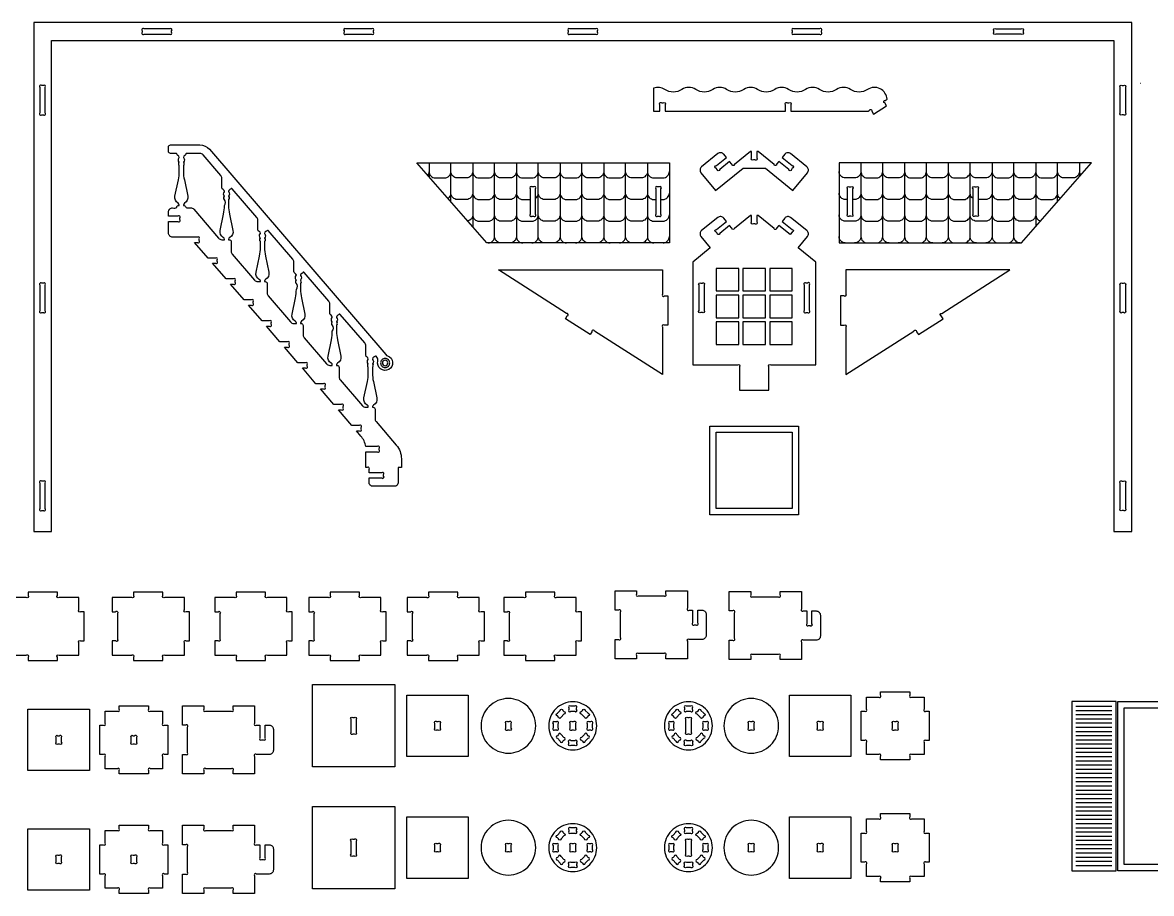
# Model space of a CAD drawing. Extents: x 4982 to 16003, y -2148 to 3908.
# Drawn here: x 7847 to 10435, y -2132 to -136 of the extents above; entities that cross this region are included whole.
import ezdxf

# ---------------------------------------------------------------- set-up
doc = ezdxf.new("R2010")
doc.units = 0
doc.header["$MEASUREMENT"] = 0
doc.layers.add('LAYER_1', color=18, linetype='CONTINUOUS')

msp = doc.modelspace()

# ---------------------------------------------------------------- linework, layer by layer
at = {"layer": 'LAYER_1'}
for points in [[(10389.9, -136.1), (7872.3, -136.1), (7872.3, -1302.5), (7913.1, -1302.5), (7913.1, -176.9), (10349.1, -176.9), (10349.1, -1302.5), (10389.9, -1302.5)], [(8911.5, -640.9), (8751, -457.6), (9329.7, -457.6), (9329.7, -640.9)], [(10137, -640.9), (10297.5, -457.6), (9718.8, -457.6), (9718.8, -640.9)], [(9436.9, -751.3), (9488.7, -751.3), (9488.7, -699.5), (9436.9, -699.5)], [(9498.3, -751.3), (9550.2, -751.3), (9550.2, -699.5), (9498.3, -699.5)], [(9559.8, -751.3), (9611.6, -751.3), (9611.6, -699.5), (9559.8, -699.5)], [(9436.9, -812.7), (9488.7, -812.7), (9488.7, -760.9), (9436.9, -760.9)], [(9498.3, -812.7), (9550.2, -812.7), (9550.2, -760.9), (9498.3, -760.9)], [(9559.8, -812.7), (9611.6, -812.7), (9611.6, -760.9), (9559.8, -760.9)], [(9436.9, -874.2), (9488.7, -874.2), (9488.7, -822.3), (9436.9, -822.3)], [(9498.3, -874.2), (9550.2, -874.2), (9550.2, -822.3), (9498.3, -822.3)], [(9559.8, -874.2), (9611.6, -874.2), (9611.6, -822.3), (9559.8, -822.3)], [(9422.5, -1060.8), (9626, -1060.8), (9626, -1264.3), (9422.5, -1264.3)], [(9436.9, -1075.2), (9611.6, -1075.2), (9611.6, -1249.9), (9436.9, -1249.9)], [(8511.5, -1842.3), (8511.5, -1653.6), (8700.2, -1653.6), (8700.2, -1842.3)], [(8727.5, -1818.3), (8727.5, -1677.6), (8868.2, -1677.6), (8868.2, -1818.3)], [(9605, -1818.3), (9605, -1677.6), (9745.7, -1677.6), (9745.7, -1818.3)], [(10354.1, -1692.3), (10252.3, -1692.3), (10252.3, -2080.1), (10354.1, -2080.1)], [(10561.4, -1692.3), (10561.4, -2080.1), (10357.9, -2080.1), (10357.9, -1692.3)], [(10372.3, -1706.7), (10547, -1706.7), (10547, -2065.7), (10372.3, -2065.7)], [(7859.2, -1850.5), (7859.2, -1709.8), (7999.9, -1709.8), (7999.9, -1850.5)], [(8511.5, -2121.5), (8511.5, -1932.8), (8700.2, -1932.8), (8700.2, -2121.5)], [(8727.5, -2097.5), (8727.5, -1956.8), (8868.2, -1956.8), (8868.2, -2097.5)], [(9605, -2097.5), (9605, -1956.8), (9745.7, -1956.8), (9745.7, -2097.5)], [(7859.2, -2124.4), (7859.2, -1983.7), (7999.9, -1983.7), (7999.9, -2124.4)]]:
    msp.add_lwpolyline(points, close=True, dxfattribs=at)
for points in [[(8125.5, -162.5), (8184.3, -162.5, 1), (8188.5, -158.3), (8188.5, -154.8, 1), (8184.3, -150.5), (8125.5, -150.5, 1), (8121.3, -154.8), (8121.3, -158.3, 1)], [(8588.1, -162.5), (8646.9, -162.5, 1), (8651.1, -158.3), (8651.1, -154.8, 1), (8646.9, -150.5), (8588.1, -150.5, 1), (8583.9, -154.8), (8583.9, -158.3, 1)], [(9101.7, -162.5), (9160.5, -162.5, 1), (9164.7, -158.3), (9164.7, -154.8, 1), (9160.5, -150.5), (9101.7, -150.5, 1), (9097.5, -154.8), (9097.5, -158.3, 1)], [(9674.1, -150.5), (9615.3, -150.5, 1), (9611.1, -154.8), (9611.1, -158.3, 1), (9615.3, -162.5), (9674.1, -162.5, 1), (9678.3, -158.3), (9678.3, -154.8, 1)], [(10077.9, -150.5), (10136.7, -150.5, -1), (10140.9, -154.8), (10140.9, -158.3, -1), (10136.7, -162.5), (10077.9, -162.5, -1), (10073.7, -158.3), (10073.7, -154.8, -1)], [(7886.7, -284.4), (7886.7, -343.1, 1), (7890.9, -347.3), (7894.5, -347.3, 1), (7898.7, -343.1), (7898.7, -284.4, 1), (7894.5, -280.1), (7890.9, -280.1, 1)], [(10375.5, -284.4), (10375.5, -343.1, -1), (10371.3, -347.3), (10367.7, -347.3, -1), (10363.5, -343.1), (10363.5, -284.4, -1), (10367.7, -280.1), (10371.3, -280.1, -1)], [(9596, -339.5), (9596, -324.6, -1), (9600.3, -320.3), (9603.8, -320.3, -1), (9608, -324.6), (9608, -339.5), (9785.5, -339.5), (9788, -337.9, -1), (9793.9, -339.2), (9798.1, -345.8), (9827.8, -326.8), (9823.6, -320.3, -1), (9824.9, -314.4), (9828.8, -311.9, 0.579603), (9784.1, -289.5, -0.300981), (9745, -289.5, 0.300981), (9713.2, -289.5, -0.300981), (9674, -289.5, 0.300981), (9642.2, -289.5, -0.300981), (9603, -289.5, 0.300981), (9571.2, -289.5, -0.300981), (9532.1, -289.5, 0.300981), (9500.3, -289.5, -0.300981), (9461.1, -289.5, 0.300981), (9429.3, -289.5, -0.300981), (9390.2, -289.5, 0.300981), (9358.4, -289.5, -0.300981), (9319.2, -289.5, 0.236244), (9293.6, -286.4), (9293.6, -339.5), (9308, -339.5), (9308, -324.6, -1), (9312.3, -320.3), (9315.8, -320.3, -1), (9320, -324.6), (9320, -339.5)], [(8634.1, -1119.8), (8659.9, -1119.8, 1), (8664.1, -1115.5), (8664.1, -1112, 1), (8659.9, -1107.8), (8633.5, -1107.8, 0.140614), (8622.5, -1083.7), (8612.2, -1071.8), (8618.7, -1071.8, 1), (8622.9, -1067.5), (8622.9, -1064, 1), (8618.7, -1059.8), (8601.9, -1059.8), (8571, -1023.8), (8577.4, -1023.8, 1), (8581.7, -1019.5), (8581.7, -1016, 1), (8577.4, -1011.8), (8560.7, -1011.8), (8529.8, -975.8), (8536.2, -975.8, 1), (8540.4, -971.5), (8540.4, -968, 1), (8536.2, -963.8), (8519.5, -963.8), (8488.5, -927.8), (8495, -927.8, 1), (8499.2, -923.5), (8499.2, -920, 1), (8495, -915.8), (8478.2, -915.8), (8447.3, -879.8), (8453.7, -879.8, 1), (8458, -875.5), (8458, -872, 1), (8453.7, -867.8), (8437, -867.8), (8406.1, -831.8), (8412.5, -831.8, 1), (8416.7, -827.5), (8416.7, -824, 1), (8412.5, -819.8), (8395.8, -819.8), (8364.8, -783.8), (8371.2, -783.8, 1), (8375.5, -779.5), (8375.5, -776, 1), (8371.2, -771.8), (8354.5, -771.8), (8323.6, -735.8), (8330, -735.8, 1), (8334.3, -731.5), (8334.3, -728, 1), (8330, -723.8), (8313.3, -723.8), (8282.4, -687.8), (8288.8, -687.8, 1), (8293, -683.5), (8293, -680, 1), (8288.8, -675.8), (8272, -675.8), (8241.1, -639.8), (8247.5, -639.8, 1), (8251.8, -635.5), (8251.8, -632, 1), (8247.5, -627.8), (8190.9, -627.8, -0.414214), (8181.3, -618.2), (8181.3, -591.8), (8203.1, -591.8, 1), (8207.3, -587.5), (8207.3, -584, 1), (8203.1, -579.8), (8181.3, -579.8), (8181.3, -570.2, -0.414214), (8190.9, -560.6, 0.352171), (8200.2, -559.1, -0.352171), (8204.9, -555.3), (8206, -555.3), (8206, -554.5, 0.272519), (8203.5, -550.3, -0.328849), (8196.2, -534.1), (8204, -496.8, 0.051698), (8206, -477.1), (8206, -463.3, 0.366837), (8205.6, -462.9, -0.600564), (8205, -461.1, 0.39765), (8205, -460.4, -0.39765), (8205, -459, 0.39765), (8205, -458.3, -0.594353), (8205.6, -456.6, 0.584261), (8205.9, -455.8, -0.375636), (8205.8, -445.6, 0.187098), (8206, -445, 0.294683), (8203.1, -440.7, -0.244569), (8200.2, -437.3, 0.352171), (8198.3, -435.8), (8186.1, -435.8, -0.414214), (8181.3, -431), (8181.3, -421.4, -0.414214), (8186.1, -416.6), (8253.4, -416.6, -0.21865), (8275.2, -426.6), (8679.4, -897.1, 0.134714), (8683.6, -899.9, -0.655406), (8686.3, -931.4, -0.655406), (8661.4, -911.9, 0.245805), (8659.4, -903.2), (8657.4, -900.9, 0.507332), (8654.3, -901.1, -0.156752), (8652, -903, 0.294683), (8649.1, -907.3, 0.187098), (8649.3, -908, -0.375636), (8649.2, -918.2, 0.584261), (8649.5, -919, -0.594353), (8650.1, -920.7, 0.39765), (8650.1, -921.4, -0.39765), (8650.1, -922.8, 0.39765), (8650.1, -923.5, -0.600564), (8649.5, -925.2, 0.366837), (8649.1, -925.7), (8649.1, -939.5, 0.051698), (8651.1, -959.1), (8659, -996.5, -0.328849), (8651.6, -1012.7, 0.272519), (8649.1, -1016.9), (8649.1, -1017.7), (8650.2, -1017.7, -0.414214), (8655, -1022.5), (8655, -1044.3, 0.179323), (8657.3, -1050.6), (8703.7, -1104.6, -0.179323), (8715.3, -1135.8), (8715.3, -1155.8), (8708.3, -1155.8), (8708.3, -1189.4, -0.414214), (8698.7, -1199), (8650.7, -1199, -0.414214), (8641.1, -1189.4), (8641.1, -1179.8), (8670.4, -1179.8, 1), (8674.7, -1175.5), (8674.7, -1172, 1), (8670.4, -1167.8), (8641.1, -1167.8), (8641.1, -1160, 1), (8636.8, -1155.8), (8634.1, -1155.8)], [(8221.4, -437.2, -0.251154), (8218.6, -440.7, 0.294683), (8215.6, -445, 0.187098), (8215.9, -445.6, -0.375636), (8215.8, -455.8, 0.584261), (8216, -456.6, -0.594353), (8216.6, -458.3, 0.39765), (8216.6, -459, -0.39765), (8216.6, -460.4, 0.39765), (8216.6, -461.1, -0.600564), (8216, -462.9, 0.366837), (8215.6, -463.3), (8215.6, -477.1, 0.051698), (8217.7, -496.8), (8225.5, -534.1, -0.328849), (8218.1, -550.3, 0.272519), (8215.6, -554.5), (8215.6, -555.3, -0.352171), (8221.4, -559.1, 0.352171), (8223.3, -560.6), (8231.9, -560.6, -0.21865), (8239.2, -563.9), (8296.3, -630.3, 0.21865), (8303.6, -633.7), (8309.6, -633.7), (8309.6, -632.9, 0.272519), (8307.1, -628.7, -0.328849), (8299.7, -612.5), (8307.6, -575.1, 0.051698), (8309.6, -555.5, 0.366837), (8309.2, -541.2, -0.600564), (8308.6, -539.5, 0.39765), (8308.6, -538.8, -0.39765), (8308.6, -537.4, 0.39765), (8308.6, -536.7, -0.594353), (8309.2, -535, 0.584261), (8309.4, -534.2, -0.375636), (8309.4, -524, 0.187098), (8309.6, -523.3, 0.294683), (8306.6, -519, -0.302722), (8303.7, -514.6), (8303.7, -492.8, 0.179323), (8301.4, -486.5), (8260.6, -439.1, 0.21865), (8253.4, -435.8), (8223.3, -435.8, 0.352171)], [(9530.3, -431.6), (9530.3, -446.6, -1), (9526, -450.8), (9522.5, -450.8, -1), (9518.3, -446.6), (9518.3, -431.6), (9515.5, -431.6), (9478.8, -461.4, -1), (9472.8, -460.7), (9467.9, -454.7), (9445.1, -473.2, -1), (9439.2, -472.6), (9436.9, -469.8, -1), (9437.6, -463.9), (9460.4, -445.4), (9454.3, -437.9, 0.414214), (9440.8, -436.5), (9403.5, -466.7, 0.414214), (9402.1, -480.2), (9435.4, -521.2), (9498.6, -470), (9549.9, -470), (9613.2, -521.2), (9646.4, -480.2, 0.414214), (9645, -466.7), (9607.7, -436.5, 0.414214), (9594.2, -437.9), (9588.1, -445.4), (9611, -463.9, -1), (9611.6, -469.8), (9609.4, -472.6, -1), (9603.4, -473.2), (9580.6, -454.7), (9575.7, -460.7, -1), (9569.7, -461.4), (9533, -431.6)], [(8391.7, -637.2, -0.600564), (8391.1, -635.5, 0.39765), (8391.1, -634.8, -0.39765), (8391.1, -633.4, 0.39765), (8391.1, -632.7, -0.594353), (8391.6, -631, 0.584261), (8391.9, -630.2, -0.375636), (8391.8, -620, 0.187098), (8392.1, -619.3, 0.294683), (8389.1, -615, -0.302722), (8386.2, -610.6), (8386.2, -588.8, 0.179323), (8383.8, -582.5), (8327.5, -516.9, 0.507332), (8324.4, -517.1, -0.156752), (8322.1, -519, 0.294683), (8319.2, -523.3, 0.187098), (8319.4, -524, -0.375636), (8319.3, -534.2, 0.584261), (8319.6, -535, -0.594353), (8320.2, -536.7, 0.39765), (8320.2, -537.4, -0.39765), (8320.2, -538.8, 0.39765), (8320.2, -539.5, -0.600564), (8319.6, -541.2, 0.366837), (8319.2, -541.7), (8319.2, -555.5, 0.051698), (8321.2, -575.1), (8329.1, -612.5, -0.328849), (8321.7, -628.7, 0.272519), (8319.2, -632.9), (8319.2, -633.7), (8320.3, -633.7, -0.414214), (8325.1, -638.5), (8325.1, -660.3, 0.179323), (8327.4, -666.6), (8378.8, -726.3, 0.21865), (8386, -729.7), (8392.1, -729.7), (8392.1, -728.9, 0.272519), (8389.6, -724.7, -0.328849), (8382.2, -708.5), (8390, -671.1, 0.051698), (8392.1, -651.5), (8392.1, -637.7, 0.366837)], [(9010.5, -516.9), (9010.5, -575.6, 1), (9014.8, -579.8), (9018.3, -579.8, 1), (9022.5, -575.6), (9022.5, -516.9, 1), (9018.3, -512.6), (9014.8, -512.6, 1)], [(9298.5, -516.9), (9298.5, -575.6, 1), (9302.8, -579.8), (9306.3, -579.8, 1), (9310.5, -575.6), (9310.5, -516.9, 1), (9306.3, -512.6), (9302.8, -512.6, 1)], [(9750, -516.9), (9750, -575.6, -1), (9745.8, -579.8), (9742.3, -579.8, -1), (9738, -575.6), (9738, -516.9, -1), (9742.3, -512.6), (9745.8, -512.6, -1)], [(10038, -516.9), (10038, -575.6, -1), (10033.8, -579.8), (10030.3, -579.8, -1), (10026, -575.6), (10026, -516.9, -1), (10030.3, -512.6), (10033.8, -512.6, -1)], [(9557.9, -978.5), (9557.9, -925.1, -1), (9562.1, -920.9), (9665.3, -920.9), (9665.3, -685.1), (9625.3, -652.7), (9646.4, -626.5, 0.414214), (9645, -613), (9607.7, -582.8, 0.414214), (9594.2, -584.2), (9588.1, -591.7), (9611, -610.2, -1), (9611.6, -616.1), (9606.7, -622.2), (9580.6, -601), (9575.7, -607.1, -1), (9569.7, -607.7), (9533, -577.9), (9530.3, -577.9), (9530.3, -592.9, -1), (9526, -597.1), (9522.5, -597.1, -1), (9518.3, -592.9), (9518.3, -577.9), (9515.5, -577.9), (9478.8, -607.7, -1), (9472.8, -607.1), (9467.9, -601), (9445.1, -619.5, -1), (9439.2, -618.9), (9436.9, -616.1, -1), (9437.6, -610.2), (9460.4, -591.7), (9454.3, -584.2, 0.414214), (9440.8, -582.8), (9403.5, -613, 0.414214), (9402.1, -626.5), (9423.3, -652.7), (9383.3, -685.1), (9383.3, -920.9), (9486.4, -920.9, -1), (9490.7, -925.1), (9490.7, -978.5)], [(8472.5, -767.1, 0.051698), (8474.5, -747.5, 0.366837), (8474.1, -733.2, -0.600564), (8473.5, -731.5, 0.39765), (8473.5, -730.8, -0.39765), (8473.5, -729.4, 0.39765), (8473.5, -728.7, -0.594353), (8474.1, -727, 0.584261), (8474.4, -726.2, -0.375636), (8474.3, -716, 0.187098), (8474.5, -715.3, 0.294683), (8471.6, -711, -0.302722), (8468.6, -706.6), (8468.6, -684.8, 0.179323), (8466.3, -678.5), (8409.9, -612.9, 0.507332), (8406.9, -613.1, -0.156752), (8404.6, -615, 0.294683), (8401.7, -619.3, 0.187098), (8401.9, -620, -0.375636), (8401.8, -630.2, 0.584261), (8402.1, -631, -0.594353), (8402.7, -632.7, 0.39765), (8402.7, -633.4, -0.39765), (8402.7, -634.8, 0.39765), (8402.7, -635.5, -0.600564), (8402.1, -637.2, 0.366837), (8401.7, -637.7), (8401.7, -651.5, 0.051698), (8403.7, -671.1), (8411.5, -708.5, -0.328849), (8404.1, -724.7, 0.272519), (8401.7, -728.9), (8401.7, -729.7), (8402.8, -729.7, -0.414214), (8407.6, -734.5), (8407.6, -756.3, 0.179323), (8409.9, -762.6), (8461.2, -822.3, 0.21865), (8468.5, -825.7), (8474.5, -825.7), (8474.5, -824.9, 0.272519), (8472.1, -820.7, -0.328849), (8464.7, -804.5)], [(8557, -843.5, 0.366837), (8556.6, -829.2, -0.600564), (8556, -827.5, 0.39765), (8556, -826.8, -0.39765), (8556, -825.4, 0.39765), (8556, -824.7, -0.594353), (8556.6, -823, 0.584261), (8556.9, -822.2, -0.375636), (8556.8, -812, 0.187098), (8557, -811.3, 0.294683), (8554.1, -807, -0.302722), (8551.1, -802.6), (8551.1, -780.8, 0.179323), (8548.8, -774.5), (8492.4, -708.9, 0.507332), (8489.3, -709.1, -0.156752), (8487.1, -711, 0.294683), (8484.1, -715.3, 0.187098), (8484.4, -716, -0.375636), (8484.3, -726.2, 0.584261), (8484.6, -727, -0.594353), (8485.1, -728.7, 0.39765), (8485.1, -729.4, -0.39765), (8485.1, -730.8, 0.39765), (8485.1, -731.5, -0.600564), (8484.5, -733.2, 0.366837), (8484.1, -733.7), (8484.1, -747.5, 0.051698), (8486.2, -767.1), (8494, -804.5, -0.328849), (8486.6, -820.7, 0.272519), (8484.1, -824.9), (8484.1, -825.7), (8485.2, -825.7, -0.414214), (8490, -830.5), (8490, -852.3, 0.179323), (8492.4, -858.6), (8543.7, -918.3, 0.21865), (8551, -921.7), (8557, -921.7), (8557, -920.9, 0.272519), (8554.5, -916.7, -0.328849), (8547.1, -900.5), (8555, -863.1, 0.051698)], [(9326.1, -829.9), (9318.3, -829.9, 1), (9314.1, -834.1), (9314.1, -942.9), (9158, -843.3, 1), (9152.1, -844.6), (9147.9, -851.1), (9091.3, -815), (9095.5, -808.4, 1), (9094.2, -802.6), (8938, -703), (9314.1, -703), (9314.1, -758.4, 1), (9318.3, -762.7), (9326.1, -762.7)], [(9722.4, -829.9), (9730.2, -829.9, -1), (9734.4, -834.1), (9734.4, -942.9), (9890.6, -843.3, -1), (9896.4, -844.6), (9900.6, -851.1), (9957.2, -815), (9953.1, -808.4, -1), (9954.4, -802.6), (10110.5, -703), (9734.4, -703), (9734.4, -758.4, -1), (9730.2, -762.7), (9722.4, -762.7)], [(7886.7, -738), (7886.7, -796.7, 1), (7890.9, -800.9), (7894.5, -800.9, 1), (7898.7, -796.7), (7898.7, -738, 1), (7894.5, -733.7), (7890.9, -733.7, 1)], [(9409.7, -737.3), (9409.7, -796, -1), (9405.4, -800.3), (9401.9, -800.3, -1), (9397.7, -796), (9397.7, -737.3, -1), (9401.9, -733.1), (9405.4, -733.1, -1)], [(9638.9, -737.3), (9638.9, -796, 1), (9643.1, -800.3), (9646.6, -800.3, 1), (9650.9, -796), (9650.9, -737.3, 1), (9646.6, -733.1), (9643.1, -733.1, 1)], [(10375.5, -738), (10375.5, -796.7, -1), (10371.3, -800.9), (10367.7, -800.9, -1), (10363.5, -796.7), (10363.5, -738, -1), (10367.7, -733.7), (10371.3, -733.7, -1)], [(8639.5, -925.7, 0.366837), (8639.1, -925.2, -0.600564), (8638.5, -923.5, 0.39765), (8638.5, -922.8, -0.39765), (8638.5, -921.4, 0.39765), (8638.5, -920.7, -0.594353), (8639.1, -919, 0.584261), (8639.3, -918.2, -0.375636), (8639.3, -908, 0.187098), (8639.5, -907.3, 0.294683), (8636.5, -903, -0.302722), (8633.6, -898.6), (8633.6, -876.8, 0.179323), (8631.3, -870.5), (8574.9, -804.9, 0.507332), (8571.8, -805.1, -0.156752), (8569.6, -807, 0.294683), (8566.6, -811.3, 0.187098), (8566.8, -812, -0.375636), (8566.8, -822.2, 0.584261), (8567, -823, -0.594353), (8567.6, -824.7, 0.39765), (8567.6, -825.4, -0.39765), (8567.6, -826.8, 0.39765), (8567.6, -827.5, -0.600564), (8567, -829.2, 0.366837), (8566.6, -829.7), (8566.6, -843.5, 0.051698), (8568.7, -863.1), (8576.5, -900.5, -0.328849), (8569.1, -916.7, 0.272519), (8566.6, -920.9), (8566.6, -921.7), (8567.7, -921.7, -0.414214), (8572.5, -926.5), (8572.5, -948.3, 0.179323), (8574.8, -954.6), (8626.2, -1014.3, 0.21865), (8633.5, -1017.7), (8639.5, -1017.7), (8639.5, -1016.9, 0.272519), (8637, -1012.7, -0.328849), (8629.6, -996.5), (8637.4, -959.1, 0.051698), (8639.5, -939.5)], [(8678.1, -905.8, 0.414214), (8667.7, -916.2, 0.414214), (8678.1, -926.6, 0.414214), (8688.5, -916.2, 0.414214)], [(8678.1, -910, 0.414214), (8671.9, -916.2, 0.414214), (8678.1, -922.5, 0.414214), (8684.3, -916.2, 0.414214)], [(7886.7, -1191.6), (7886.7, -1250.3, 1), (7890.9, -1254.5), (7894.5, -1254.5, 1), (7898.7, -1250.3), (7898.7, -1191.6, 1), (7894.5, -1187.3), (7890.9, -1187.3, 1)], [(10375.5, -1191.6), (10375.5, -1250.3, -1), (10371.3, -1254.5), (10367.7, -1254.5, -1), (10363.5, -1250.3), (10363.5, -1191.6, -1), (10367.7, -1187.3), (10371.3, -1187.3, -1)], [(8052.1, -1486.3), (8059.8, -1486.3, -1), (8064.1, -1490.5), (8064.1, -1549.3, -1), (8059.8, -1553.5), (8052.1, -1553.5), (8052.1, -1585.9), (8097, -1585.9, -1), (8101.3, -1590.2), (8101.3, -1597.9), (8168.5, -1597.9), (8168.5, -1590.2, -1), (8172.7, -1585.9), (8217.7, -1585.9), (8217.7, -1557.7, -1), (8221.9, -1553.5), (8229.7, -1553.5), (8229.7, -1486.3), (8221.9, -1486.3, -1), (8217.7, -1482.1), (8217.7, -1453.9), (8172.7, -1453.9, -1), (8168.5, -1449.6), (8168.5, -1441.9), (8101.3, -1441.9), (8101.3, -1449.6, -1), (8097, -1453.9), (8052.1, -1453.9)], [(8287.4, -1486.3), (8295.2, -1486.3, -1), (8299.4, -1490.5), (8299.4, -1549.3, -1), (8295.2, -1553.5), (8287.4, -1553.5), (8287.4, -1585.9), (8332.4, -1585.9, -1), (8336.6, -1590.2), (8336.6, -1597.9), (8403.8, -1597.9), (8403.8, -1590.2, -1), (8408.1, -1585.9), (8453, -1585.9), (8453, -1557.7, -1), (8457.3, -1553.5), (8465, -1553.5), (8465, -1486.3), (8457.3, -1486.3, -1), (8453, -1482.1), (8453, -1453.9), (8408.1, -1453.9, -1), (8403.8, -1449.6), (8403.8, -1441.9), (8336.6, -1441.9), (8336.6, -1449.6, -1), (8332.4, -1453.9), (8287.4, -1453.9)], [(8502.9, -1486.3), (8510.7, -1486.3, -1), (8514.9, -1490.5), (8514.9, -1549.3, -1), (8510.7, -1553.5), (8502.9, -1553.5), (8502.9, -1585.9), (8547.9, -1585.9, -1), (8552.1, -1590.2), (8552.1, -1597.9), (8619.3, -1597.9), (8619.3, -1590.2, -1), (8623.6, -1585.9), (8668.5, -1585.9), (8668.5, -1557.7, -1), (8672.8, -1553.5), (8680.5, -1553.5), (8680.5, -1486.3), (8672.8, -1486.3, -1), (8668.5, -1482.1), (8668.5, -1453.9), (8623.6, -1453.9, -1), (8619.3, -1449.6), (8619.3, -1441.9), (8552.1, -1441.9), (8552.1, -1449.6, -1), (8547.9, -1453.9), (8502.9, -1453.9)], [(8728.4, -1486.3), (8736.1, -1486.3, -1), (8740.4, -1490.5), (8740.4, -1549.3, -1), (8736.1, -1553.5), (8728.4, -1553.5), (8728.4, -1585.9), (8773.3, -1585.9, -1), (8777.6, -1590.2), (8777.6, -1597.9), (8844.8, -1597.9), (8844.8, -1590.2, -1), (8849, -1585.9), (8894, -1585.9), (8894, -1557.7, -1), (8898.2, -1553.5), (8906, -1553.5), (8906, -1486.3), (8898.2, -1486.3, -1), (8894, -1482.1), (8894, -1453.9), (8849, -1453.9, -1), (8844.8, -1449.6), (8844.8, -1441.9), (8777.6, -1441.9), (8777.6, -1449.6, -1), (8773.3, -1453.9), (8728.4, -1453.9)], [(8950.5, -1486.3), (8958.2, -1486.3, -1), (8962.5, -1490.5), (8962.5, -1549.3, -1), (8958.2, -1553.5), (8950.5, -1553.5), (8950.5, -1585.9), (8995.4, -1585.9, -1), (8999.7, -1590.2), (8999.7, -1597.9), (9066.9, -1597.9), (9066.9, -1590.2, -1), (9071.1, -1585.9), (9116.1, -1585.9), (9116.1, -1557.7, -1), (9120.3, -1553.5), (9128.1, -1553.5), (9128.1, -1486.3), (9120.3, -1486.3, -1), (9116.1, -1482.1), (9116.1, -1453.9), (9071.1, -1453.9, -1), (9066.9, -1449.6), (9066.9, -1441.9), (8999.7, -1441.9), (8999.7, -1449.6, -1), (8995.4, -1453.9), (8950.5, -1453.9)], [(9371, -1438.2), (9371, -1478.4, 1), (9375.3, -1482.7), (9383, -1482.7), (9383, -1512, 1), (9387.3, -1516.3), (9390.8, -1516.3, 1), (9395, -1512), (9395, -1482.7), (9404.6, -1482.7, -0.414214), (9414.2, -1492.3), (9414.2, -1540.3, -0.414214), (9404.6, -1549.9), (9375.3, -1549.9, 1), (9371, -1554.1), (9371, -1594.3), (9321.8, -1594.3), (9321.8, -1586.5, 1), (9317.6, -1582.3), (9258.9, -1582.3, 1), (9254.6, -1586.5), (9254.6, -1594.3), (9205.4, -1594.3), (9205.4, -1549.9), (9213.2, -1549.9, 1), (9217.4, -1545.6), (9217.4, -1486.9, 1), (9213.2, -1482.7), (9205.4, -1482.7), (9205.4, -1438.2), (9254.6, -1438.2), (9254.6, -1446, 1), (9258.9, -1450.2), (9317.6, -1450.2, 1), (9321.8, -1446), (9321.8, -1438.2)], [(9632.7, -1440.2), (9632.7, -1480.4, 1), (9636.9, -1484.7), (9644.7, -1484.7), (9644.7, -1514, 1), (9648.9, -1518.3), (9652.4, -1518.3, 1), (9656.7, -1514), (9656.7, -1484.7), (9666.3, -1484.7, -0.414214), (9675.9, -1494.3), (9675.9, -1542.3, -0.414214), (9666.3, -1551.9), (9636.9, -1551.9, 1), (9632.7, -1556.1), (9632.7, -1596.3), (9583.5, -1596.3), (9583.5, -1588.5, 1), (9579.2, -1584.3), (9520.5, -1584.3, 1), (9516.3, -1588.5), (9516.3, -1596.3), (9467.1, -1596.3), (9467.1, -1551.9), (9474.8, -1551.9, 1), (9479.1, -1547.6), (9479.1, -1488.9, 1), (9474.8, -1484.7), (9467.1, -1484.7), (9467.1, -1440.2), (9516.3, -1440.2), (9516.3, -1448, 1), (9520.5, -1452.2), (9579.2, -1452.2, 1), (9583.5, -1448), (9583.5, -1440.2)], [(9881.3, -1669.9), (9881.3, -1677.7, 1), (9885.6, -1681.9), (9913.8, -1681.9), (9913.8, -1710.1, 1), (9918, -1714.4), (9925.8, -1714.4), (9925.8, -1781.6), (9918, -1781.6, 1), (9913.8, -1785.8), (9913.8, -1814), (9885.6, -1814, 1), (9881.3, -1818.2), (9881.3, -1826), (9814.1, -1826), (9814.1, -1818.2, 1), (9809.9, -1814), (9781.7, -1814), (9781.7, -1785.8, 1), (9777.5, -1781.6), (9769.7, -1781.6), (9769.7, -1714.4), (9777.5, -1714.4, 1), (9781.7, -1710.1), (9781.7, -1681.9), (9809.9, -1681.9, 1), (9814.1, -1677.7), (9814.1, -1669.9)], [(8135.6, -1702.1), (8135.6, -1709.9, 1), (8139.8, -1714.1), (8168, -1714.1), (8168, -1742.3, 1), (8172.2, -1746.5), (8180, -1746.5), (8180, -1813.7), (8172.2, -1813.7, 1), (8168, -1818), (8168, -1846.2), (8139.8, -1846.2, 1), (8135.6, -1850.4), (8135.6, -1858.2), (8068.4, -1858.2), (8068.4, -1850.4, 1), (8064.1, -1846.2), (8035.9, -1846.2), (8035.9, -1818, 1), (8031.7, -1813.7), (8023.9, -1813.7), (8023.9, -1746.5), (8031.7, -1746.5, 1), (8035.9, -1742.3), (8035.9, -1714.1), (8064.1, -1714.1, 1), (8068.4, -1709.9), (8068.4, -1702.1)], [(8378.7, -1702.1), (8378.7, -1742.3, 1), (8383, -1746.5), (8390.7, -1746.5), (8390.7, -1775.9, 1), (8395, -1780.1), (8398.5, -1780.1, 1), (8402.7, -1775.9), (8402.7, -1746.5), (8412.3, -1746.5, -0.414214), (8421.9, -1756.1), (8421.9, -1804.1, -0.414214), (8412.3, -1813.7), (8383, -1813.7, 1), (8378.7, -1818), (8378.7, -1858.2), (8329.5, -1858.2), (8329.5, -1850.4, 1), (8325.3, -1846.2), (8266.6, -1846.2, 1), (8262.3, -1850.4), (8262.3, -1858.2), (8213.1, -1858.2), (8213.1, -1813.7), (8220.9, -1813.7, 1), (8225.1, -1809.5), (8225.1, -1750.8, 1), (8220.9, -1746.5), (8213.1, -1746.5), (8213.1, -1702.1), (8262.3, -1702.1), (8262.3, -1709.9, 1), (8266.6, -1714.1), (8325.3, -1714.1, 1), (8329.5, -1709.9), (8329.5, -1702.1)], [(8960.6, -1685.3, 0.414214), (8898, -1748, 0.414214), (8960.6, -1810.6, 0.414214), (9023.3, -1748, 0.414214)], [(9108.2, -1693, 0.414214), (9053.2, -1748, 0.414214), (9108.2, -1802.9, 0.414214), (9163.2, -1748, 0.414214)], [(9103.5, -1714.7), (9112.9, -1714.7, 1), (9117.2, -1710.5), (9117.2, -1706.9, 1), (9112.9, -1702.7), (9103.5, -1702.7, 1), (9099.2, -1706.9), (9099.2, -1710.5, 1)], [(9373.5, -1693, 0.414214), (9318.5, -1748, 0.414214), (9373.5, -1802.9, 0.414214), (9428.5, -1748, 0.414214)], [(9368.8, -1714.7), (9378.2, -1714.7, 1), (9382.5, -1710.5), (9382.5, -1706.9, 1), (9378.2, -1702.7), (9368.8, -1702.7, 1), (9364.5, -1706.9), (9364.5, -1710.5, 1)], [(9517.5, -1685.3, 0.414214), (9454.8, -1748, 0.414214), (9517.5, -1810.6, 0.414214), (9580.2, -1748, 0.414214)], [(8611.9, -1733), (8611.9, -1762.9, -1), (8607.6, -1767.2), (8604.1, -1767.2, -1), (8599.9, -1762.9), (8599.9, -1733, -1), (8604.1, -1728.8), (8607.6, -1728.8, -1)], [(9072.9, -1719.3), (9079.6, -1712.6, -1), (9085.6, -1712.6), (9088, -1715.1, -1), (9088, -1721.1), (9081.4, -1727.8, -1), (9075.4, -1727.8), (9072.9, -1725.3, -1)], [(9136.9, -1712.6), (9143.6, -1719.3, -1), (9143.6, -1725.3), (9141.1, -1727.8, -1), (9135.1, -1727.8), (9128.4, -1721.1, -1), (9128.4, -1715.1), (9130.9, -1712.6, -1)], [(9353.3, -1721.1), (9346.7, -1727.8, -1), (9340.7, -1727.8), (9338.2, -1725.3, -1), (9338.2, -1719.3), (9344.9, -1712.6, -1), (9350.9, -1712.6), (9353.3, -1715.1, -1)], [(9367.5, -1762.9), (9367.5, -1733, -1), (9371.8, -1728.8), (9375.3, -1728.8, -1), (9379.5, -1733), (9379.5, -1762.9, -1), (9375.3, -1767.2), (9371.8, -1767.2, -1)], [(9402.2, -1712.6), (9408.9, -1719.3, -1), (9408.9, -1725.3), (9406.4, -1727.8, -1), (9400.4, -1727.8), (9393.7, -1721.1, -1), (9393.7, -1715.1), (9396.2, -1712.6, -1)], [(8803.9, -1742.6), (8803.9, -1753.3, -1), (8799.6, -1757.6), (8796.1, -1757.6, -1), (8791.9, -1753.3), (8791.9, -1742.6, -1), (8796.1, -1738.4), (8799.6, -1738.4, -1)], [(8966.6, -1742.6), (8966.6, -1753.3, -1), (8962.4, -1757.6), (8958.9, -1757.6, -1), (8954.6, -1753.3), (8954.6, -1742.6, -1), (8958.9, -1738.4), (8962.4, -1738.4, -1)], [(9063, -1743.2), (9063, -1752.7, 1), (9067.2, -1756.9), (9070.7, -1756.9, 1), (9075, -1752.7), (9075, -1743.2, 1), (9070.7, -1739), (9067.2, -1739, 1)], [(9102.2, -1753.3), (9102.2, -1742.6, -1), (9106.5, -1738.4), (9110, -1738.4, -1), (9114.2, -1742.6), (9114.2, -1753.3, -1), (9110, -1757.6), (9106.5, -1757.6, -1)], [(9145.7, -1756.9), (9149.2, -1756.9, 1), (9153.5, -1752.7), (9153.5, -1743.2, 1), (9149.2, -1739), (9145.7, -1739, 1), (9141.5, -1743.2), (9141.5, -1752.7, 1)], [(9328.3, -1743.2), (9328.3, -1752.7, 1), (9332.5, -1756.9), (9336, -1756.9, 1), (9340.3, -1752.7), (9340.3, -1743.2, 1), (9336, -1739), (9332.5, -1739, 1)], [(9414.5, -1739), (9411, -1739, 1), (9406.8, -1743.2), (9406.8, -1752.7, 1), (9411, -1756.9), (9414.5, -1756.9, 1), (9418.8, -1752.7), (9418.8, -1743.2, 1)], [(9523.5, -1742.6), (9523.5, -1753.3, -1), (9519.3, -1757.6), (9515.8, -1757.6, -1), (9511.5, -1753.3), (9511.5, -1742.6, -1), (9515.8, -1738.4), (9519.3, -1738.4, -1)], [(9681.4, -1742.6), (9681.4, -1753.3, -1), (9677.1, -1757.6), (9673.6, -1757.6, -1), (9669.4, -1753.3), (9669.4, -1742.6, -1), (9673.6, -1738.4), (9677.1, -1738.4, -1)], [(9853.7, -1742.6), (9853.7, -1753.3, -1), (9849.5, -1757.6), (9846, -1757.6, -1), (9841.7, -1753.3), (9841.7, -1742.6, -1), (9846, -1738.4), (9849.5, -1738.4, -1)], [(7935.6, -1774.8), (7935.6, -1785.5, -1), (7931.3, -1789.7), (7927.8, -1789.7, -1), (7923.6, -1785.5), (7923.6, -1774.8, -1), (7927.8, -1770.5), (7931.3, -1770.5, -1)], [(8108, -1774.8), (8108, -1785.5, -1), (8103.7, -1789.7), (8100.2, -1789.7, -1), (8096, -1785.5), (8096, -1774.8, -1), (8100.2, -1770.5), (8103.7, -1770.5, -1)], [(9088, -1774.8), (9081.4, -1768.1, 1), (9075.4, -1768.1), (9072.9, -1770.6, 1), (9072.9, -1776.6), (9079.6, -1783.3, 1), (9085.6, -1783.3), (9088, -1780.8, 1)], [(9103.5, -1781.2), (9112.9, -1781.2, -1), (9117.2, -1785.5), (9117.2, -1789, -1), (9112.9, -1793.2), (9103.5, -1793.2, -1), (9099.2, -1789), (9099.2, -1785.5, -1)], [(9136.9, -1783.3), (9143.6, -1776.6, 1), (9143.6, -1770.6), (9141.1, -1768.1, 1), (9135.1, -1768.1), (9128.4, -1774.8, 1), (9128.4, -1780.8), (9130.9, -1783.3, 1)], [(9338.2, -1776.6), (9344.9, -1783.3, 1), (9350.9, -1783.3), (9353.3, -1780.8, 1), (9353.3, -1774.8), (9346.7, -1768.1, 1), (9340.7, -1768.1), (9338.2, -1770.6, 1)], [(9378.2, -1793.2), (9368.8, -1793.2, -1), (9364.5, -1789), (9364.5, -1785.5, -1), (9368.8, -1781.2), (9378.2, -1781.2, -1), (9382.5, -1785.5), (9382.5, -1789, -1)], [(9400.4, -1768.1), (9393.7, -1774.8, 1), (9393.7, -1780.8), (9396.2, -1783.3, 1), (9402.2, -1783.3), (9408.9, -1776.6, 1), (9408.9, -1770.6), (9406.4, -1768.1, 1)], [(8960.6, -1964.5, 0.414214), (8898, -2027.2, 0.414214), (8960.6, -2089.9, 0.414214), (9023.3, -2027.2, 0.414214)], [(9517.5, -1964.5, 0.414214), (9454.8, -2027.2, 0.414214), (9517.5, -2089.9, 0.414214), (9580.2, -2027.2, 0.414214)], [(9881.3, -1949.2), (9881.3, -1956.9, 1), (9885.6, -1961.2), (9913.8, -1961.2), (9913.8, -1989.4, 1), (9918, -1993.6), (9925.8, -1993.6), (9925.8, -2060.8), (9918, -2060.8, 1), (9913.8, -2065), (9913.8, -2093.2), (9885.6, -2093.2, 1), (9881.3, -2097.5), (9881.3, -2105.2), (9814.1, -2105.2), (9814.1, -2097.5, 1), (9809.9, -2093.2), (9781.7, -2093.2), (9781.7, -2065, 1), (9777.5, -2060.8), (9769.7, -2060.8), (9769.7, -1993.6), (9777.5, -1993.6, 1), (9781.7, -1989.4), (9781.7, -1961.2), (9809.9, -1961.2, 1), (9814.1, -1956.9), (9814.1, -1949.2)], [(8135.6, -1976), (8135.6, -1983.7, 1), (8139.8, -1988), (8168, -1988), (8168, -2016.2, 1), (8172.2, -2020.4), (8180, -2020.4), (8180, -2087.6), (8172.2, -2087.6, 1), (8168, -2091.9), (8168, -2120.1), (8139.8, -2120.1, 1), (8135.6, -2124.3), (8135.6, -2132.1), (8068.4, -2132.1), (8068.4, -2124.3, 1), (8064.1, -2120.1), (8035.9, -2120.1), (8035.9, -2091.9, 1), (8031.7, -2087.6), (8023.9, -2087.6), (8023.9, -2020.4), (8031.7, -2020.4, 1), (8035.9, -2016.2), (8035.9, -1988), (8064.1, -1988, 1), (8068.4, -1983.7), (8068.4, -1976)], [(8378.7, -1976), (8378.7, -2016.2, 1), (8383, -2020.4), (8390.7, -2020.4), (8390.7, -2049.8, 1), (8395, -2054), (8398.5, -2054, 1), (8402.7, -2049.8), (8402.7, -2020.4), (8412.3, -2020.4, -0.414214), (8421.9, -2030), (8421.9, -2078, -0.414214), (8412.3, -2087.6), (8383, -2087.6, 1), (8378.7, -2091.9), (8378.7, -2132.1), (8329.5, -2132.1), (8329.5, -2124.3, 1), (8325.3, -2120.1), (8266.6, -2120.1, 1), (8262.3, -2124.3), (8262.3, -2132.1), (8213.1, -2132.1), (8213.1, -2087.6), (8220.9, -2087.6, 1), (8225.1, -2083.4), (8225.1, -2024.7, 1), (8220.9, -2020.4), (8213.1, -2020.4), (8213.1, -1976), (8262.3, -1976), (8262.3, -1983.7, 1), (8266.6, -1988), (8325.3, -1988, 1), (8329.5, -1983.7), (8329.5, -1976)], [(9108.2, -1972.2, 0.414214), (9053.2, -2027.2, 0.414214), (9108.2, -2082.2, 0.414214), (9163.2, -2027.2, 0.414214)], [(9088, -2000.3), (9081.4, -2007, -1), (9075.4, -2007), (9072.9, -2004.5, -1), (9072.9, -1998.5), (9079.6, -1991.8, -1), (9085.6, -1991.8), (9088, -1994.3, -1)], [(9099.2, -1986.2), (9099.2, -1989.7, 1), (9103.5, -1993.9), (9112.9, -1993.9, 1), (9117.2, -1989.7), (9117.2, -1986.2, 1), (9112.9, -1981.9), (9103.5, -1981.9, 1)], [(9136.9, -1991.8), (9143.6, -1998.5, -1), (9143.6, -2004.5), (9141.1, -2007, -1), (9135.1, -2007), (9128.4, -2000.3, -1), (9128.4, -1994.3), (9130.9, -1991.8, -1)], [(9373.5, -1972.2, 0.414214), (9318.5, -2027.2, 0.414214), (9373.5, -2082.2, 0.414214), (9428.5, -2027.2, 0.414214)], [(9353.3, -2000.3), (9346.7, -2007, -1), (9340.7, -2007), (9338.2, -2004.5, -1), (9338.2, -1998.5), (9344.9, -1991.8, -1), (9350.9, -1991.8), (9353.3, -1994.3, -1)], [(9378.2, -1981.9), (9368.8, -1981.9, 1), (9364.5, -1986.2), (9364.5, -1989.7, 1), (9368.8, -1993.9), (9378.2, -1993.9, 1), (9382.5, -1989.7), (9382.5, -1986.2, 1)], [(9402.2, -1991.8), (9408.9, -1998.5, -1), (9408.9, -2004.5), (9406.4, -2007, -1), (9400.4, -2007), (9393.7, -2000.3, -1), (9393.7, -1994.3), (9396.2, -1991.8, -1)], [(8611.9, -2012.2), (8611.9, -2042.2, -1), (8607.6, -2046.4), (8604.1, -2046.4, -1), (8599.9, -2042.2), (8599.9, -2012.2, -1), (8604.1, -2008), (8607.6, -2008, -1)], [(8803.9, -2021.8), (8803.9, -2032.6, -1), (8799.6, -2036.8), (8796.1, -2036.8, -1), (8791.9, -2032.6), (8791.9, -2021.8, -1), (8796.1, -2017.6), (8799.6, -2017.6, -1)], [(8966.6, -2021.8), (8966.6, -2032.6, -1), (8962.4, -2036.8), (8958.9, -2036.8, -1), (8954.6, -2032.6), (8954.6, -2021.8, -1), (8958.9, -2017.6), (8962.4, -2017.6, -1)], [(9063, -2022.5), (9063, -2031.9, 1), (9067.2, -2036.2), (9070.7, -2036.2, 1), (9075, -2031.9), (9075, -2022.5, 1), (9070.7, -2018.2), (9067.2, -2018.2, 1)], [(9114.2, -2021.8), (9114.2, -2032.6, -1), (9110, -2036.8), (9106.5, -2036.8, -1), (9102.2, -2032.6), (9102.2, -2021.8, -1), (9106.5, -2017.6), (9110, -2017.6, -1)], [(9141.5, -2022.5), (9141.5, -2031.9, 1), (9145.7, -2036.2), (9149.2, -2036.2, 1), (9153.5, -2031.9), (9153.5, -2022.5, 1), (9149.2, -2018.2), (9145.7, -2018.2, 1)], [(9328.3, -2022.5), (9328.3, -2031.9, 1), (9332.5, -2036.2), (9336, -2036.2, 1), (9340.3, -2031.9), (9340.3, -2022.5, 1), (9336, -2018.2), (9332.5, -2018.2, 1)], [(9379.5, -2012.2), (9379.5, -2042.2, -1), (9375.3, -2046.4), (9371.8, -2046.4, -1), (9367.5, -2042.2), (9367.5, -2012.2, -1), (9371.8, -2008), (9375.3, -2008, -1)], [(9406.8, -2022.5), (9406.8, -2031.9, 1), (9411, -2036.2), (9414.5, -2036.2, 1), (9418.8, -2031.9), (9418.8, -2022.5, 1), (9414.5, -2018.2), (9411, -2018.2, 1)], [(9523.5, -2021.8), (9523.5, -2032.6, -1), (9519.3, -2036.8), (9515.8, -2036.8, -1), (9511.5, -2032.6), (9511.5, -2021.8, -1), (9515.8, -2017.6), (9519.3, -2017.6, -1)], [(9681.4, -2021.8), (9681.4, -2032.6, -1), (9677.1, -2036.8), (9673.6, -2036.8, -1), (9669.4, -2032.6), (9669.4, -2021.8, -1), (9673.6, -2017.6), (9677.1, -2017.6, -1)], [(9841.7, -2032.6), (9841.7, -2021.8, -1), (9846, -2017.6), (9849.5, -2017.6, -1), (9853.7, -2021.8), (9853.7, -2032.6, -1), (9849.5, -2036.8), (9846, -2036.8, -1)], [(7935.6, -2048.7), (7935.6, -2059.4, -1), (7931.3, -2063.6), (7927.8, -2063.6, -1), (7923.6, -2059.4), (7923.6, -2048.7, -1), (7927.8, -2044.4), (7931.3, -2044.4, -1)], [(8108, -2048.7), (8108, -2059.4, -1), (8103.7, -2063.6), (8100.2, -2063.6, -1), (8096, -2059.4), (8096, -2048.7, -1), (8100.2, -2044.4), (8103.7, -2044.4, -1)], [(9088, -2054.1), (9081.4, -2047.4, 1), (9075.4, -2047.4), (9072.9, -2049.9, 1), (9072.9, -2055.9), (9079.6, -2062.6, 1), (9085.6, -2062.6), (9088, -2060.1, 1)], [(9135.1, -2047.4), (9128.4, -2054.1, 1), (9128.4, -2060.1), (9130.9, -2062.6, 1), (9136.9, -2062.6), (9143.6, -2055.9, 1), (9143.6, -2049.9), (9141.1, -2047.4, 1)], [(9338.2, -2055.9), (9344.9, -2062.6, 1), (9350.9, -2062.6), (9353.3, -2060.1, 1), (9353.3, -2054.1), (9346.7, -2047.4, 1), (9340.7, -2047.4), (9338.2, -2049.9, 1)], [(9400.4, -2047.4), (9393.7, -2054.1, 1), (9393.7, -2060.1), (9396.2, -2062.6, 1), (9402.2, -2062.6), (9408.9, -2055.9, 1), (9408.9, -2049.9), (9406.4, -2047.4, 1)], [(9112.9, -2072.5), (9103.5, -2072.5, -1), (9099.2, -2068.2), (9099.2, -2064.7, -1), (9103.5, -2060.5), (9112.9, -2060.5, -1), (9117.2, -2064.7), (9117.2, -2068.2, -1)], [(9382.5, -2064.7), (9382.5, -2068.2, -1), (9378.2, -2072.5), (9368.8, -2072.5, -1), (9364.5, -2068.2), (9364.5, -2064.7, -1), (9368.8, -2060.5), (9378.2, -2060.5, -1)]]:
    msp.add_lwpolyline(points, format="xyb", close=True, dxfattribs=at)
for points in [[(10409.1, -274.8), (10410.2, -274.8)], [(8778.7, -457.6), (8778.7, -489.2)], [(8828.8, -546.4), (8828.8, -457.6)], [(8878.9, -457.6), (8878.9, -603.6)], [(10169.7, -457.6), (10169.7, -603.6)], [(10219.8, -546.4), (10219.8, -457.6)], [(10269.9, -457.6), (10269.9, -489.2)], [(10344.5, -1703.8), (10261.9, -1703.8)], [(10344.5, -1713.4), (10261.9, -1713.4)], [(10344.5, -1723), (10261.9, -1723)], [(10344.5, -1732.6), (10261.9, -1732.6)], [(10344.5, -1742.2), (10261.9, -1742.2)], [(10344.5, -1751.8), (10261.9, -1751.8)], [(10344.5, -1761.4), (10261.9, -1761.4)], [(10344.5, -1771), (10261.9, -1771)], [(10344.5, -1780.6), (10261.9, -1780.6)], [(10344.5, -1790.2), (10261.9, -1790.2)], [(10344.5, -1799.8), (10261.9, -1799.8)], [(10344.5, -1809.4), (10261.9, -1809.4)], [(10344.5, -1819), (10261.9, -1819)], [(10344.5, -1828.6), (10261.9, -1828.6)], [(10344.5, -1838.2), (10261.9, -1838.2)], [(10344.5, -1847.8), (10261.9, -1847.8)], [(10344.5, -1857.4), (10261.9, -1857.4)], [(10344.5, -1867), (10261.9, -1867)], [(10344.5, -1876.6), (10261.9, -1876.6)], [(10344.5, -1886.2), (10261.9, -1886.2)], [(10344.5, -1895.8), (10261.9, -1895.8)], [(10344.5, -1905.4), (10261.9, -1905.4)], [(10344.5, -1915), (10261.9, -1915)], [(10344.5, -1924.6), (10261.9, -1924.6)], [(10344.5, -1934.2), (10261.9, -1934.2)], [(10344.5, -1943.8), (10261.9, -1943.8)], [(10344.5, -1953.4), (10261.9, -1953.4)], [(10344.5, -1963), (10261.9, -1963)], [(10344.5, -1972.6), (10261.9, -1972.6)], [(10344.5, -1982.2), (10261.9, -1982.2)], [(10344.5, -1991.8), (10261.9, -1991.8)], [(10344.5, -2001.4), (10261.9, -2001.4)], [(10344.5, -2011), (10261.9, -2011)], [(10344.5, -2020.6), (10261.9, -2020.6)], [(10344.5, -2030.2), (10261.9, -2030.2)], [(10344.5, -2039.8), (10261.9, -2039.8)], [(10344.5, -2049.4), (10261.9, -2049.4)], [(10344.5, -2059), (10261.9, -2059)], [(10344.5, -2068.6), (10261.9, -2068.6)]]:
    msp.add_lwpolyline(points, dxfattribs=at)
for points in [[(8914.6, -640.9, 0.414214), (8929, -626.5), (8929, -457.6)], [(8979.1, -457.6), (8979.1, -626.5, -0.414214), (8964.7, -640.9)], [(9043.5, -640.9, -0.414214), (9029.1, -626.5), (9029.1, -457.6)], [(9079.2, -457.6), (9079.2, -626.5, -0.414214), (9064.8, -640.9)], [(9114.9, -640.9, 0.414214), (9129.3, -626.5), (9129.3, -457.6)], [(9179.4, -457.6), (9179.4, -626.5, -0.414214), (9165, -640.9)], [(9215.1, -640.9, 0.414214), (9229.5, -626.5), (9229.5, -457.6)], [(9279.6, -457.6), (9279.6, -626.5, 0.414214), (9294, -640.9)], [(9768.9, -457.6), (9768.9, -626.5, -0.414214), (9754.5, -640.9)], [(9804.6, -640.9, 0.414214), (9819, -626.5), (9819, -457.6)], [(9869.1, -457.6), (9869.1, -626.5, -0.414214), (9854.7, -640.9)], [(9933.6, -640.9, -0.414214), (9919.2, -626.5), (9919.2, -457.6)], [(9969.3, -457.6), (9969.3, -626.5, 0.414214), (9983.7, -640.9)], [(10033.8, -640.9, -0.414214), (10019.4, -626.5), (10019.4, -457.6)], [(10069.5, -457.6), (10069.5, -626.5, 0.414214), (10083.9, -640.9)], [(10134, -640.9, -0.414214), (10119.6, -626.5), (10119.6, -457.6)], [(8778.7, -477.5, -0.159509), (8775.9, -486)], [(8778.7, -477.5, 0.414214), (8793.1, -491.9), (8814.4, -491.9, 0.414214), (8828.8, -477.5)], [(8878.9, -477.5, -0.414214), (8864.5, -491.9), (8843.2, -491.9, -0.414214), (8828.8, -477.5)], [(8878.9, -477.5, 0.414214), (8893.3, -491.9), (8914.6, -491.9, 0.414214), (8929, -477.5)], [(8979.1, -477.5, -0.414214), (8964.7, -491.9), (8943.4, -491.9, -0.414214), (8929, -477.5)], [(8979.1, -477.5, 0.414214), (8993.5, -491.9), (9014.7, -491.9, 0.414214), (9029.1, -477.5)], [(9079.2, -477.5, -0.414214), (9064.8, -491.9), (9043.5, -491.9, -0.414214), (9029.1, -477.5)], [(9079.2, -477.5, 0.414214), (9093.6, -491.9), (9114.9, -491.9, 0.414214), (9129.3, -477.5)], [(9179.4, -477.5, -0.414214), (9165, -491.9), (9143.7, -491.9, -0.414214), (9129.3, -477.5)], [(9179.4, -477.5, 0.414214), (9193.8, -491.9), (9215.1, -491.9, 0.414214), (9229.5, -477.5)], [(9279.6, -477.5, -0.414214), (9265.2, -491.9), (9243.9, -491.9, -0.414214), (9229.5, -477.5)], [(9279.6, -477.5, 0.414214), (9294, -491.9), (9315.3, -491.9, 0.414214), (9329.7, -477.5)], [(9768.9, -477.5, -0.414214), (9754.5, -491.9), (9733.2, -491.9, -0.414214), (9718.8, -477.5)], [(9768.9, -477.5, 0.414214), (9783.3, -491.9), (9804.6, -491.9, 0.414214), (9819, -477.5)], [(9869.1, -477.5, -0.414214), (9854.7, -491.9), (9833.4, -491.9, -0.414214), (9819, -477.5)], [(9869.1, -477.5, 0.414214), (9883.5, -491.9), (9904.8, -491.9, 0.414214), (9919.2, -477.5)], [(9969.3, -477.5, -0.414214), (9954.9, -491.9), (9933.6, -491.9, -0.414214), (9919.2, -477.5)], [(9969.3, -477.5, 0.414214), (9983.7, -491.9), (10005, -491.9, 0.414214), (10019.4, -477.5)], [(10069.5, -477.5, -0.414214), (10055.1, -491.9), (10033.8, -491.9, -0.414214), (10019.4, -477.5)], [(10069.5, -477.5, 0.414214), (10083.9, -491.9), (10105.2, -491.9, 0.414214), (10119.6, -477.5)], [(10169.7, -477.5, -0.414214), (10155.3, -491.9), (10134, -491.9, -0.414214), (10119.6, -477.5)], [(10169.7, -477.5, 0.414214), (10184.1, -491.9), (10205.4, -491.9, 0.414214), (10219.8, -477.5)], [(10269.9, -477.5, -0.414214), (10255.5, -491.9), (10234.2, -491.9, -0.414214), (10219.8, -477.5)], [(10269.9, -477.5, 0.159509), (10272.6, -486)], [(8822.4, -539.1, 0.249891), (8828.8, -527.1)], [(8878.9, -527.1, -0.414214), (8864.5, -541.5), (8843.2, -541.5, -0.414214), (8828.8, -527.1)], [(8878.9, -527.1, 0.414214), (8893.3, -541.5), (8914.6, -541.5, 0.414214), (8929, -527.1)], [(8979.1, -527.1, -0.414214), (8964.7, -541.5), (8943.4, -541.5, -0.414214), (8929, -527.1)], [(8979.1, -527.1, 0.414214), (8993.5, -541.5), (9010.5, -541.5)], [(9022.5, -539.3, 0.255564), (9029.1, -527.1)], [(9079.2, -527.1, -0.414214), (9064.8, -541.5), (9043.5, -541.5, -0.414214), (9029.1, -527.1)], [(9079.2, -527.1, 0.414214), (9093.6, -541.5), (9114.9, -541.5, 0.414214), (9129.3, -527.1)], [(9179.4, -527.1, -0.414214), (9165, -541.5), (9143.7, -541.5, -0.414214), (9129.3, -527.1)], [(9179.4, -527.1, 0.414214), (9193.8, -541.5), (9215.1, -541.5, 0.414214), (9229.5, -527.1)], [(9279.6, -527.1, -0.414214), (9265.2, -541.5), (9243.9, -541.5, -0.414214), (9229.5, -527.1)], [(9279.6, -527.1, 0.414214), (9294, -541.5), (9298.5, -541.5)], [(9310.5, -541.5), (9315.3, -541.5, 0.414214), (9329.7, -527.1)], [(9738, -541.5), (9733.2, -541.5, -0.414214), (9718.8, -527.1)], [(9768.9, -527.1, -0.414214), (9754.5, -541.5), (9750, -541.5)], [(9768.9, -527.1, 0.414214), (9783.3, -541.5), (9804.6, -541.5, 0.414214), (9819, -527.1)], [(9869.1, -527.1, -0.414214), (9854.7, -541.5), (9833.4, -541.5, -0.414214), (9819, -527.1)], [(9869.1, -527.1, 0.414214), (9883.5, -541.5), (9904.8, -541.5, 0.414214), (9919.2, -527.1)], [(9969.3, -527.1, -0.414214), (9954.9, -541.5), (9933.6, -541.5, -0.414214), (9919.2, -527.1)], [(9969.3, -527.1, 0.414214), (9983.7, -541.5), (10005, -541.5, 0.414214), (10019.4, -527.1)], [(10026, -539.3, -0.255564), (10019.4, -527.1)], [(10069.5, -527.1, -0.414214), (10055.1, -541.5), (10038, -541.5)], [(10069.5, -527.1, 0.414214), (10083.9, -541.5), (10105.2, -541.5, 0.414214), (10119.6, -527.1)], [(10169.7, -527.1, -0.414214), (10155.3, -541.5), (10134, -541.5, -0.414214), (10119.6, -527.1)], [(10169.7, -527.1, 0.414214), (10184.1, -541.5), (10205.4, -541.5, 0.414214), (10219.8, -527.1)], [(10226.1, -539.1, -0.249891), (10219.8, -527.1)], [(8878.9, -576.8, -0.349089), (8867.7, -590.8)], [(8878.9, -576.8, 0.414214), (8893.3, -591.2), (8914.6, -591.2, 0.414214), (8929, -576.8)], [(8979.1, -576.8, -0.414214), (8964.7, -591.2), (8943.4, -591.2, -0.414214), (8929, -576.8)], [(8979.1, -576.8, 0.414214), (8993.5, -591.2), (9014.7, -591.2, 0.414214), (9029.1, -576.8)], [(9079.2, -576.8, -0.414214), (9064.8, -591.2), (9043.5, -591.2, -0.414214), (9029.1, -576.8)], [(9079.2, -576.8, 0.414214), (9093.6, -591.2), (9114.9, -591.2, 0.414214), (9129.3, -576.8)], [(9179.4, -576.8, -0.414214), (9165, -591.2), (9143.7, -591.2, -0.414214), (9129.3, -576.8)], [(9179.4, -576.8, 0.414214), (9193.8, -591.2), (9215.1, -591.2, 0.414214), (9229.5, -576.8)], [(9279.6, -576.8, -0.414214), (9265.2, -591.2), (9243.9, -591.2, -0.414214), (9229.5, -576.8)], [(9279.6, -576.8, 0.414214), (9294, -591.2), (9315.3, -591.2, 0.414214), (9329.7, -576.8)], [(9768.9, -576.8, -0.414214), (9754.5, -591.2), (9733.2, -591.2, -0.414214), (9718.8, -576.8)], [(9768.9, -576.8, 0.414214), (9783.3, -591.2), (9804.6, -591.2, 0.414214), (9819, -576.8)], [(9869.1, -576.8, -0.414214), (9854.7, -591.2), (9833.4, -591.2, -0.414214), (9819, -576.8)], [(9869.1, -576.8, 0.414214), (9883.5, -591.2), (9904.8, -591.2, 0.414214), (9919.2, -576.8)], [(9969.3, -576.8, -0.414214), (9954.9, -591.2), (9933.6, -591.2, -0.414214), (9919.2, -576.8)], [(9969.3, -576.8, 0.414214), (9983.7, -591.2), (10005, -591.2, 0.414214), (10019.4, -576.8)], [(10069.5, -576.8, -0.414214), (10055.1, -591.2), (10033.8, -591.2, -0.414214), (10019.4, -576.8)], [(10069.5, -576.8, 0.414214), (10083.9, -591.2), (10105.2, -591.2, 0.414214), (10119.6, -576.8)], [(10169.7, -576.8, -0.414214), (10155.3, -591.2), (10134, -591.2, -0.414214), (10119.6, -576.8)], [(10169.7, -576.8, 0.349089), (10180.8, -590.8)], [(8943.4, -640.9, -0.414214), (8929, -626.5)], [(8979.1, -626.5, 0.414214), (8993.5, -640.9)], [(9014.7, -640.9, 0.414214), (9029.1, -626.5)], [(9079.2, -626.5, 0.414214), (9093.6, -640.9)], [(9143.7, -640.9, -0.414214), (9129.3, -626.5)], [(9179.4, -626.5, 0.414214), (9193.8, -640.9)], [(9243.9, -640.9, -0.414214), (9229.5, -626.5)], [(9279.6, -626.5, -0.414214), (9265.2, -640.9)], [(9315.3, -640.9, 0.414214), (9329.7, -626.5)], [(9733.2, -640.9, -0.414214), (9718.8, -626.5)], [(9768.9, -626.5, 0.414214), (9783.3, -640.9)], [(9833.4, -640.9, -0.414214), (9819, -626.5)], [(9869.1, -626.5, 0.414214), (9883.5, -640.9)], [(9904.8, -640.9, 0.414214), (9919.2, -626.5)], [(9969.3, -626.5, -0.414214), (9954.9, -640.9)], [(10005, -640.9, 0.414214), (10019.4, -626.5)], [(10069.5, -626.5, -0.414214), (10055.1, -640.9)], [(10105.2, -640.9, 0.414214), (10119.6, -626.5)], [(7810.1, -1585.9), (7855, -1585.9, -1), (7859.3, -1590.2), (7859.3, -1597.9), (7926.5, -1597.9), (7926.5, -1590.2, -1), (7930.7, -1585.9), (7975.7, -1585.9), (7975.7, -1557.7, -1), (7979.9, -1553.5), (7987.7, -1553.5), (7987.7, -1486.3), (7979.9, -1486.3, -1), (7975.7, -1482.1), (7975.7, -1453.9), (7930.7, -1453.9, -1), (7926.5, -1449.6), (7926.5, -1441.9), (7859.3, -1441.9), (7859.3, -1449.6, -1), (7855, -1453.9), (7810.1, -1453.9)]]:
    msp.add_lwpolyline(points, format="xyb", dxfattribs=at)

doc.saveas('drawing.dxf')
